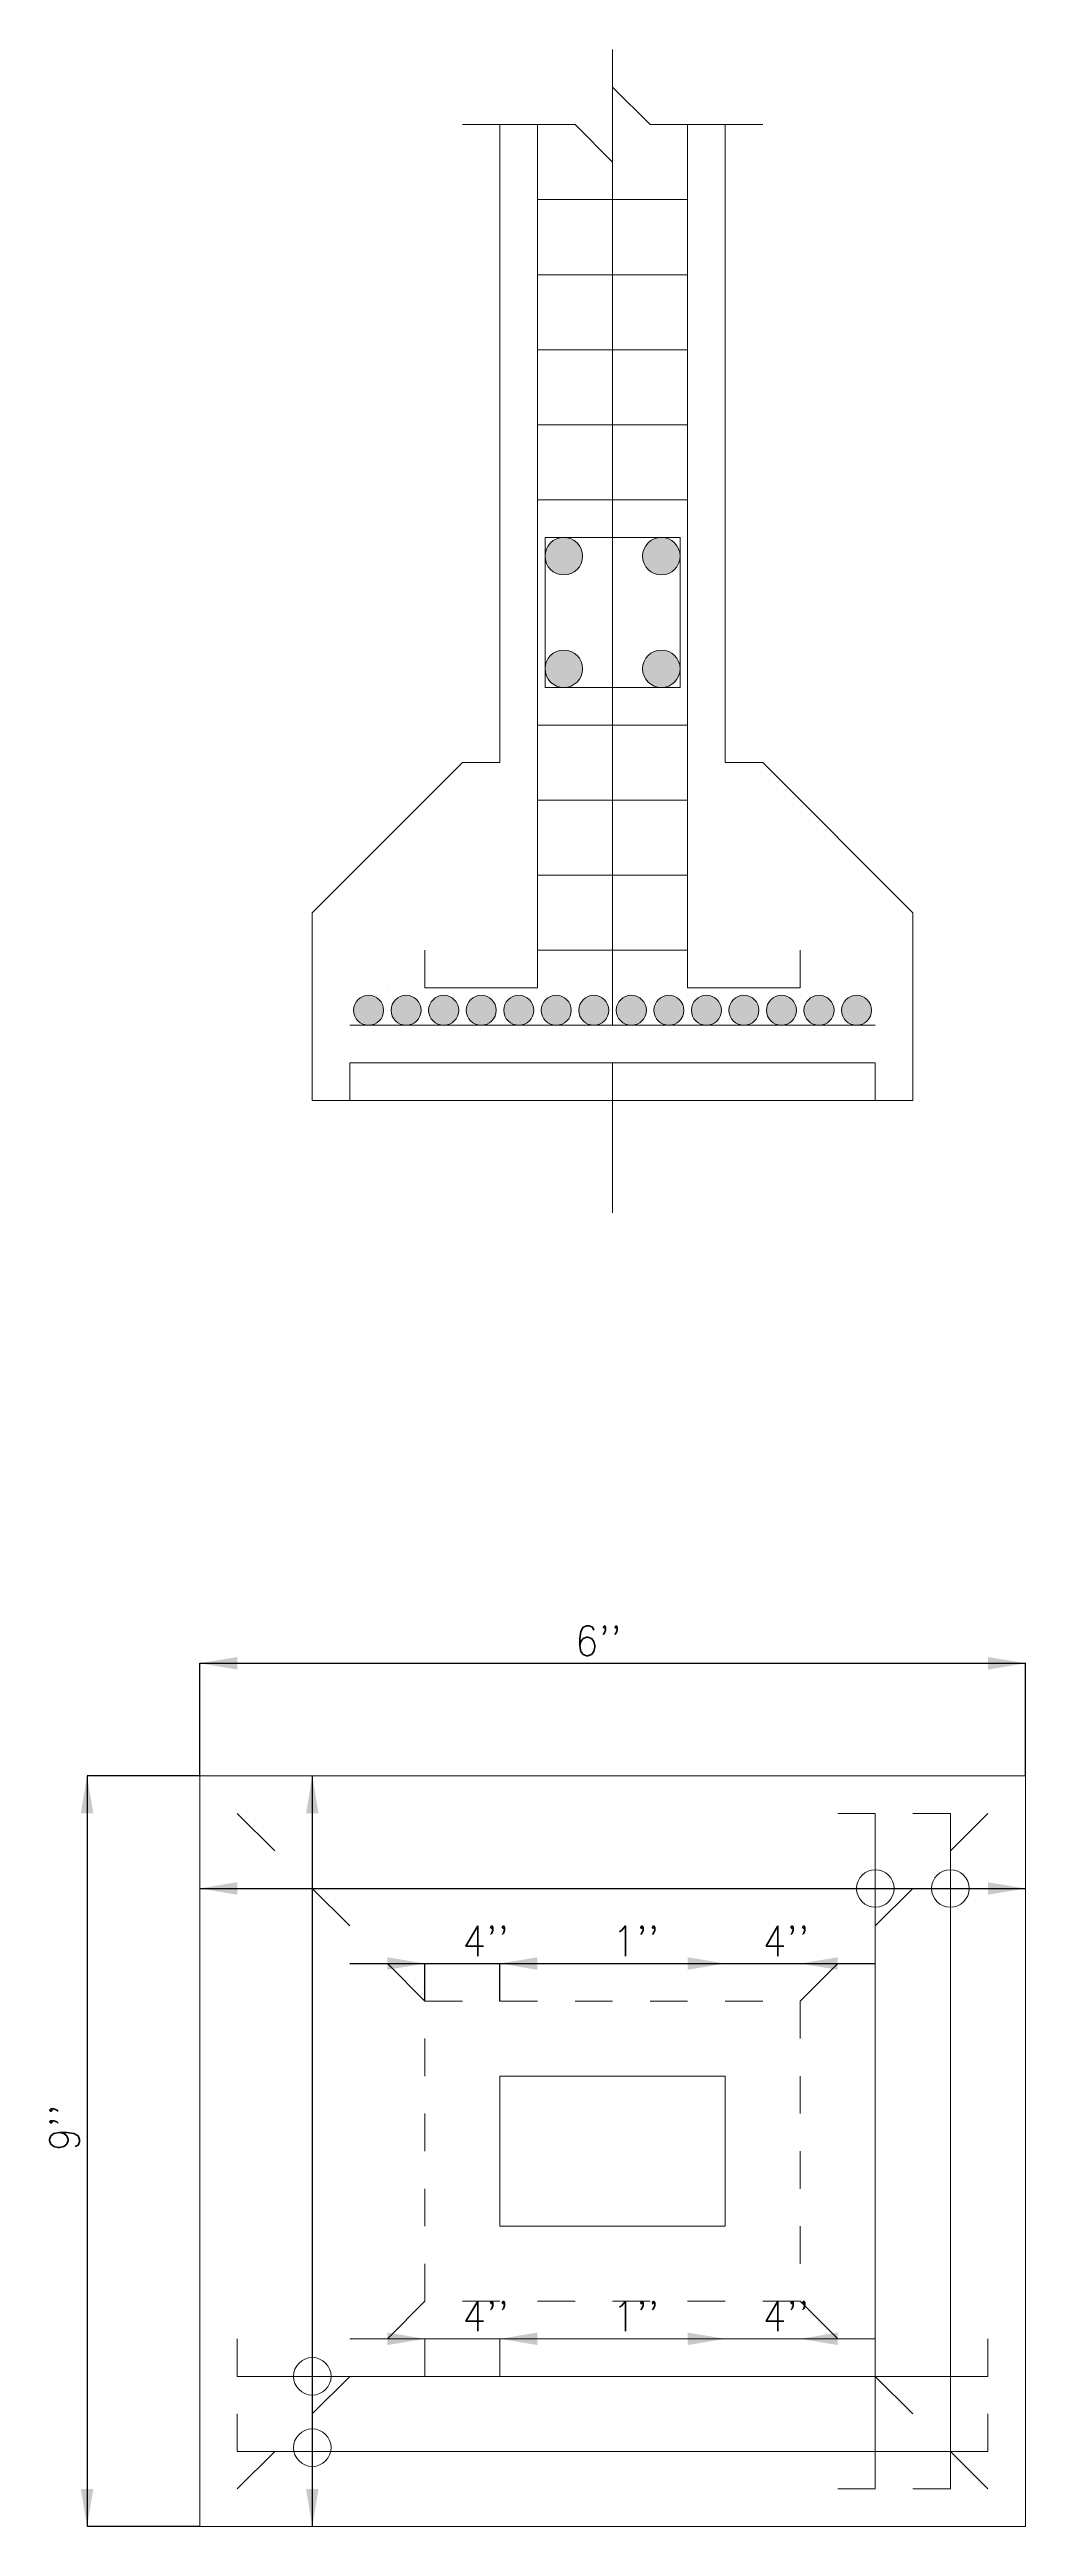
# Model space of a CAD drawing. Header units: centimetres. Extents: x -30 to 230, y -410 to 250.
import ezdxf

# ---------------------------------------------------------------- set-up
doc = ezdxf.new("R2010")
doc.units = ezdxf.units.CM
doc.layers.get('0').update_dxf_attribs({"linetype": 'CONTINUOUS', "lineweight": 0})
doc.styles.get("Standard").update_dxf_attribs({"font": 'standard'})
doc.dimstyles.get("Standard").update_dxf_attribs({"dimscale": 0.1, "dimtxt": 0.2, "dimasz": 100, "dimexe": 0.125, "dimexo": 0.0625, "dimgap": 0.0625, "dimtad": 0, "dimtoh": 1, "dimlfac": 0.1, "dimtxsty": 'standard', "dimcen": 0.09, "dimadec": 0, "dimazin": 0, "dimtfac": 1, "dimtdec": 4, "dimtofl": 0, "dimtmove": 0, "dimatfit": 3, "dimfxl": 1, "dimtolj": 1, "dimtzin": 0, "dimarcsym": 0})

# ---------------------------------------------------------------- blocks, each defined once
blk = doc.blocks.new('*D1')
at = {"color": 0, "linetype": 'ByBlock', "lineweight": -2}
for p, q in [((9.99, -210), (-20.01, -210)), ((-20, -210), (-20, -410)), ((9.99, -410), (-20.01, -410))]:
    blk.add_line(p, q, dxfattribs=at)
for points in [[(-20, -210), (-18.33, -220), (-21.67, -220)], [(-20, -410), (-21.67, -400), (-18.33, -400)]]:
    blk.add_solid(points, dxfattribs=at)
at = {"color": 0, "linetype": 'CONTINUOUS', "lineweight": -2, "insert": (-20.02, -310), "char_height": 0.02, "width": 0.0244, "attachment_point": 5, "rotation": 90}
blk.add_mtext('20', dxfattribs=at)
blk = doc.blocks.new('*D2')
at = {"color": 0, "linetype": 'ByBlock', "lineweight": -2}
for p, q in [((10, -209.99), (10, -179.99)), ((10, -180), (230, -180)), ((230, -209.99), (230, -179.99))]:
    blk.add_line(p, q, dxfattribs=at)
for points in [[(10, -180), (20, -178.33), (20, -181.67)], [(230, -180), (220, -181.67), (220, -178.33)]]:
    blk.add_solid(points, dxfattribs=at)
at = {"color": 0, "linetype": 'CONTINUOUS', "lineweight": -2, "insert": (120, -179.98), "char_height": 0.02, "width": 0.0244, "attachment_point": 5}
blk.add_mtext('22', dxfattribs=at)
blk = doc.blocks.new('*D3')
at = {"color": 0, "linetype": 'ByBlock', "lineweight": -2}
for p, q in [((39.99, -210), (39.99, -210)), ((40, -210), (40, -410)), ((39.99, -410), (39.99, -410))]:
    blk.add_line(p, q, dxfattribs=at)
for points in [[(40, -210), (41.67, -220), (38.33, -220)], [(40, -410), (38.33, -400), (41.67, -400)]]:
    blk.add_solid(points, dxfattribs=at)
at = {"color": 0, "linetype": 'CONTINUOUS', "lineweight": -2, "insert": (39.98, -310), "char_height": 0.02, "width": 0.0244, "attachment_point": 5, "rotation": 90}
blk.add_mtext('20', dxfattribs=at)
blk = doc.blocks.new('*D4')
at = {"color": 0, "linetype": 'ByBlock', "lineweight": -2}
for p, q in [((10, -239.99), (10, -239.99)), ((10, -240), (230, -240)), ((230, -239.99), (230, -239.99))]:
    blk.add_line(p, q, dxfattribs=at)
for points in [[(10, -240), (20, -238.33), (20, -241.67)], [(230, -240), (220, -241.67), (220, -238.33)]]:
    blk.add_solid(points, dxfattribs=at)
at = {"color": 0, "linetype": 'CONTINUOUS', "lineweight": -2, "insert": (120, -239.98), "char_height": 0.02, "width": 0.0244, "attachment_point": 5}
blk.add_mtext('22', dxfattribs=at)
blk = doc.blocks.new('*D5')
at = {"color": 0, "linetype": 'ByBlock', "lineweight": -2}
for p, q in [((50, -260), (110, -260)), ((70, -269.99), (70, -259.99)), ((90, -269.99), (90, -259.99))]:
    blk.add_line(p, q, dxfattribs=at)
for points in [[(70, -260), (60, -261.67), (60, -258.33)], [(90, -260), (100, -258.33), (100, -261.67)]]:
    blk.add_solid(points, dxfattribs=at)
at = {"color": 0, "linetype": 'CONTINUOUS', "lineweight": -2, "insert": (80, -259.98), "char_height": 0.02, "width": 0.00889, "attachment_point": 5}
blk.add_mtext('2', dxfattribs=at)
blk = doc.blocks.new('*D6')
at = {"color": 0, "linetype": 'ByBlock', "lineweight": -2}
for p, q in [((90, -259.99), (90, -259.99)), ((90, -260), (150, -260)), ((150, -259.99), (150, -259.99))]:
    blk.add_line(p, q, dxfattribs=at)
for points in [[(90, -260), (100, -258.33), (100, -261.67)], [(150, -260), (140, -261.67), (140, -258.33)]]:
    blk.add_solid(points, dxfattribs=at)
at = {"color": 0, "linetype": 'CONTINUOUS', "lineweight": -2, "insert": (120, -259.98), "char_height": 0.02, "width": 0.00889, "attachment_point": 5}
blk.add_mtext('6', dxfattribs=at)
blk = doc.blocks.new('*D7')
at = {"color": 0, "linetype": 'ByBlock', "lineweight": -2}
for p, q in [((130, -260), (190, -260)), ((150, -259.99), (150, -259.99)), ((170, -259.99), (170, -259.99))]:
    blk.add_line(p, q, dxfattribs=at)
for points in [[(150, -260), (140, -261.67), (140, -258.33)], [(170, -260), (180, -258.33), (180, -261.67)]]:
    blk.add_solid(points, dxfattribs=at)
at = {"color": 0, "linetype": 'CONTINUOUS', "lineweight": -2, "insert": (160, -259.98), "char_height": 0.02, "width": 0.00889, "attachment_point": 5}
blk.add_mtext('2', dxfattribs=at)
blk = doc.blocks.new('*D8')
for p, q in [((50, -360), (110, -360)), ((70, -369.99), (70, -359.99)), ((90, -369.99), (90, -359.99))]:
    blk.add_line(p, q)
for points in [[(70, -360), (60, -361.67), (60, -358.33)], [(90, -360), (100, -358.33), (100, -361.67)]]:
    blk.add_solid(points)
at = {"insert": (80, -359.98), "char_height": 0.02, "width": 0.00889, "attachment_point": 5}
blk.add_mtext('2', dxfattribs=at)
blk = doc.blocks.new('*D9')
for p, q in [((90, -359.99), (90, -359.99)), ((90, -360), (150, -360)), ((150, -359.99), (150, -359.99))]:
    blk.add_line(p, q)
for points in [[(90, -360), (100, -358.33), (100, -361.67)], [(150, -360), (140, -361.67), (140, -358.33)]]:
    blk.add_solid(points)
at = {"insert": (120, -359.98), "char_height": 0.02, "width": 0.00889, "attachment_point": 5}
blk.add_mtext('6', dxfattribs=at)
blk = doc.blocks.new('*D10')
for p, q in [((130, -360), (190, -360)), ((150, -359.99), (150, -359.99)), ((170, -359.99), (170, -359.99))]:
    blk.add_line(p, q)
for points in [[(150, -360), (140, -361.67), (140, -358.33)], [(170, -360), (180, -358.33), (180, -361.67)]]:
    blk.add_solid(points)
at = {"insert": (160, -359.98), "char_height": 0.02, "width": 0.00889, "attachment_point": 5}
blk.add_mtext('2', dxfattribs=at)

msp = doc.modelspace()

# ---------------------------------------------------------------- hatches: boundary and pattern name
h = msp.add_hatch(color=256)
edge = h.paths.add_edge_path(flags=0)
edge.add_arc((107, 115), 5, 0, 360)
edge.add_arc((133, 115), 5, 0, 360)
edge.add_arc((107, 85), 5, 0, 360)
edge.add_arc((133, 85), 5, 0, 360)
h = msp.add_hatch(color=256)
edge = h.paths.add_edge_path(flags=0)
edge.add_arc((55, -6), 4, 0, 360)
edge.add_arc((65, -6), 4, 0, 360)
edge.add_arc((75, -6), 4, 0, 360)
edge.add_arc((85, -6), 4, 0, 360)
edge.add_arc((95, -6), 4, 0, 360)
edge.add_arc((105, -6), 4, 0, 360)
edge.add_arc((115, -6), 4, 0, 360)
edge.add_arc((125, -6), 4, 0, 360)
edge.add_arc((135, -6), 4, 0, 360)
edge.add_arc((145, -6), 4, 0, 360)
edge.add_arc((155, -6), 4, 0, 360)
edge.add_arc((165, -6), 4, 0, 360)
edge.add_arc((175, -6), 4, 0, 360)
edge.add_arc((185, -6), 4, 0, 360)

# ---------------------------------------------------------------- linework, layer by layer
for p, q in [((120, 250), (120, -10)), ((120, 220), (120, 240)), ((120, 240), (130, 230)), ((80, 230), (110, 230)), ((90, 230), (90, 60)), ((100, 230), (100, 0)), ((110, 230), (120, 220)), ((130, 230), (160, 230)), ((140, 230), (140, 0)), ((150, 230), (150, 60)), ((100, 210), (140, 210)), ((100, 190), (140, 190)), ((100, 170), (140, 170)), ((100, 150), (140, 150)), ((100, 130), (140, 130)), ((102, 120), (138, 120)), ((102, 80), (102, 120)), ((138, 120), (138, 80)), ((138, 80), (102, 80)), ((100, 70), (140, 70)), ((80, 60), (40, 20)), ((90, 60), (80, 60)), ((150, 60), (160, 60)), ((160, 60), (200, 20)), ((100, 50), (140, 50)), ((100, 30), (140, 30)), ((40, 20), (40, -30)), ((200, 20), (200, -30)), ((70, 0), (70, 10)), ((100, 10), (140, 10)), ((170, 0), (170, 10)), ((100, 0), (70, 0)), ((140, 0), (170, 0)), ((50, -10), (190, -10)), ((50, -30), (50, -20)), ((50, -20), (190, -20)), ((120, -20), (120, -60)), ((190, -20), (190, -30)), ((200, -30), (40, -30)), ((230, -210), (10, -210)), ((10, -210), (10, -410)), ((230, -410), (230, -210)), ((20, -220), (30, -230)), ((180, -220), (190, -220)), ((190, -220), (190, -400)), ((200, -220), (210, -220)), ((210, -230), (220, -220)), ((210, -220), (210, -400)), ((40, -240), (50, -250)), ((190, -250), (200, -240)), ((60, -260), (70, -270)), ((170, -270), (180, -260)), ((70, -270), (80, -270)), ((90, -270), (100, -270)), ((110, -270), (120, -270)), ((130, -270), (140, -270)), ((150, -270), (160, -270)), ((170, -270), (170, -280)), ((70, -290), (70, -280)), ((170, -290), (170, -300)), ((70, -310), (70, -300)), ((170, -310), (170, -320)), ((70, -330), (70, -320)), ((170, -330), (170, -340)), ((70, -350), (70, -340)), ((70, -350), (60, -360)), ((90, -350), (80, -350)), ((110, -350), (100, -350)), ((130, -350), (120, -350)), ((150, -350), (140, -350)), ((170, -350), (160, -350)), ((170, -350), (180, -360)), ((20, -360), (20, -370)), ((220, -370), (220, -360)), ((20, -370), (220, -370)), ((50, -370), (40, -380)), ((190, -370), (200, -380)), ((20, -380), (20, -390)), ((220, -390), (220, -380)), ((30, -390), (20, -400)), ((20, -390), (220, -390)), ((210, -390), (220, -400)), ((190, -400), (180, -400)), ((210, -400), (200, -400)), ((10, -410), (230, -410))]:
    msp.add_line(p, q)
msp.add_lwpolyline([(60, 0), (60, 0)])
msp.add_lwpolyline([(90, -290), (150, -290), (150, -330), (90, -330)], close=True)
for centre, radius in [((107, 115), 5), ((133, 115), 5), ((107, 115), 0), ((134, 115), 0), ((107, 85), 5), ((133, 85), 5), ((106, 85), 0), ((55, -6), 4), ((65, -6), 4), ((75, -6), 4), ((85, -6), 4), ((95, -6), 4), ((105, -6), 4), ((115, -6), 4), ((125, -6), 4), ((135, -6), 4), ((145, -6), 4), ((155, -6), 4), ((165, -6), 4), ((175, -6), 4), ((185, -6), 4), ((190, -240), 5), ((210, -240), 5), ((40, -370), 5), ((40, -389), 5)]:
    msp.add_circle(centre, radius)

# ---------------------------------------------------------------- texts
at = {"char_height": 8, "attachment_point": 1}
for s, insert, width in [("6''", (110, -170), 10.22222), ("4''", (80, -250), 11.11111), ("1''", (120, -250), 8.44444), ("4''", (160, -250), 11.11111), ("4''", (80, -350), 11.11111), ("1''", (120, -350), 8.44444), ("4''", (160, -350), 11.11111)]:
    msp.add_mtext(s, dxfattribs=dict(at, insert=insert, width=width))
at = {"insert": (-30, -310), "char_height": 8, "width": 10.22222, "attachment_point": 1, "rotation": 90}
msp.add_mtext("9''", dxfattribs=at)

# ---------------------------------------------------------------- dimensions: what is measured, and where the dimension line sits
for base, p1, p2, picture, middle in [((230, -180), (10, -210), (230, -210), '*D2', (120, -179.984)), ((230, -240), (10, -240), (230, -240), '*D4', (120, -239.984)), ((90, -260), (70, -270), (90, -270), '*D5', (80, -259.984)), ((150, -260), (90, -260), (150, -260), '*D6', (120, -259.984)), ((170, -260), (150, -260), (170, -260), '*D7', (160, -259.984)), ((90, -360), (70, -370), (90, -370), '*D8', (80, -359.984)), ((150, -360), (90, -360), (150, -360), '*D9', (120, -359.984)), ((170, -360), (150, -360), (170, -360), '*D10', (160, -359.984))]:
    dim = msp.add_linear_dim(base=base, p1=p1, p2=p2, dimstyle='Standard')
    dim.commit()
    dim.dimension.update_dxf_attribs({"geometry": picture, "text_midpoint": middle})
for base, p1, p2, picture, middle in [((-20, -410), (10, -210), (10, -410), '*D1', (-20.016, -310)), ((40, -410), (40, -210), (40, -410), '*D3', (39.984, -310))]:
    dim = msp.add_linear_dim(base=base, p1=p1, p2=p2, angle=90, dimstyle='Standard')
    dim.commit()
    dim.dimension.update_dxf_attribs({"geometry": picture, "text_midpoint": middle})

doc.saveas('drawing.dxf')
